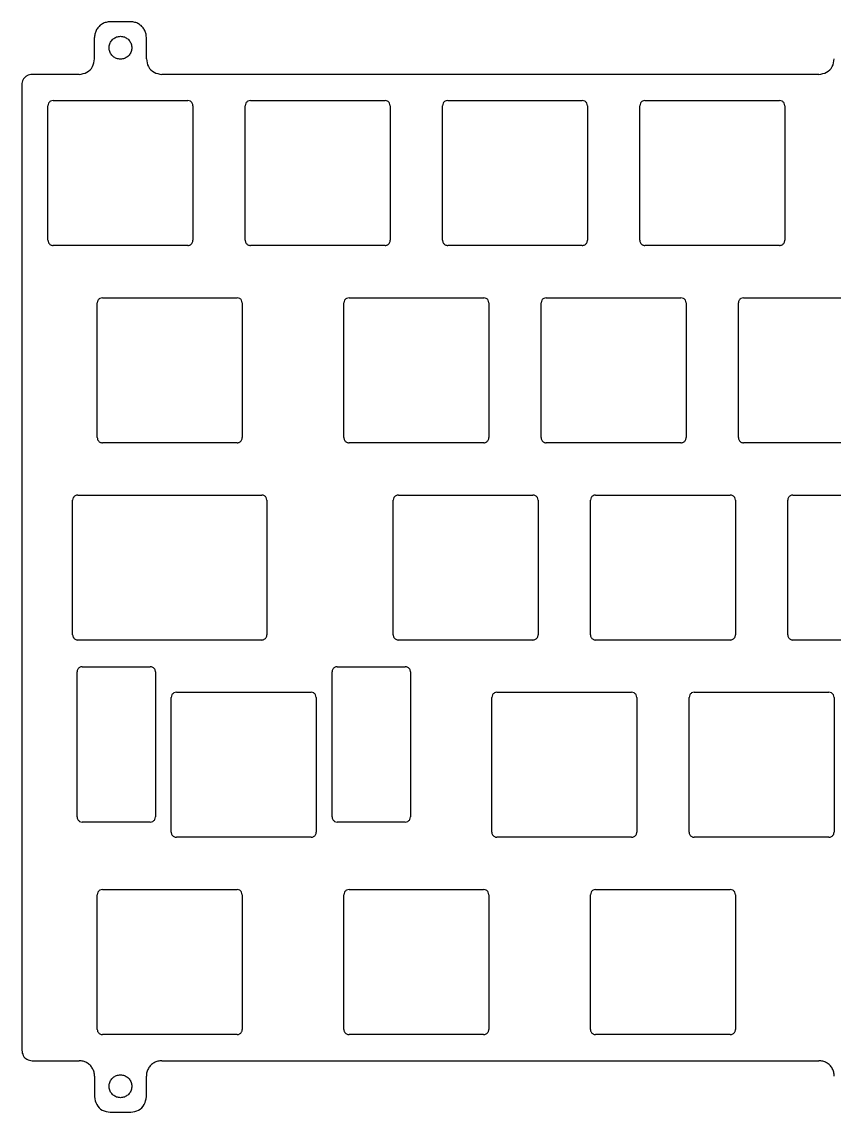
# Model space of a CAD drawing. Extents: x 0 to 305, y 0 to 105.
# Drawn here: x 0.1 to 78.6, y 0.1 to 105.4 of the extents above; entities that cross this region are included whole.
import ezdxf

# ---------------------------------------------------------------- set-up
doc = ezdxf.new("R2010")
doc.units = 0
doc.layers.add('Facebinder', color=7, linetype='CONTINUOUS')

msp = doc.modelspace()

# ---------------------------------------------------------------- linework, layer by layer
at = {"layer": 'Facebinder', "color": 7}
for points in [[(10.657681, 105.433871), (8.657682, 105.433871)], [(7.157682, 101.858848), (7.157682, 103.933869)], [(12.157681, 101.858848), (12.157681, 103.933869)], [(5.657683, 100.358873), (1.132304, 100.358873)], [(77.095166, 100.358873), (13.657681, 100.358873)], [(0.132304, 99.358854), (0.132304, 6.108172)], [(2.657303, 84.333169), (2.657303, 97.333865)], [(3.157303, 97.833848), (16.15818, 97.833848)], [(16.65818, 97.333865), (16.65818, 84.333169)], [(21.70738, 84.333169), (21.70738, 97.333865)], [(22.207379, 97.833848), (35.208176, 97.833848)], [(35.708174, 97.333865), (35.708174, 84.333169)], [(40.757474, 84.333169), (40.757474, 97.333865)], [(41.257475, 97.833848), (54.258171, 97.833848)], [(54.75817, 97.333865), (54.75817, 84.333169)], [(59.807469, 84.333169), (59.807469, 97.333865)], [(60.307471, 97.833848), (73.308167, 97.833848)], [(73.808166, 97.333865), (73.808166, 84.333169)], [(16.15818, 83.83316), (3.157303, 83.83316)], [(35.208176, 83.83316), (22.207379, 83.83316)], [(54.258171, 83.83316), (41.257475, 83.83316)], [(73.308167, 83.83316), (60.307471, 83.83316)], [(7.419882, 65.283174), (7.419882, 78.28387)], [(7.919882, 78.783853), (20.919279, 78.783853)], [(21.419278, 78.28387), (21.419278, 65.283174)], [(31.232476, 65.283174), (31.232476, 78.28387)], [(31.732477, 78.783853), (44.733173, 78.783853)], [(45.233172, 78.28387), (45.233172, 65.283174)], [(50.282472, 65.283174), (50.282472, 78.28387)], [(50.782473, 78.783853), (63.783169, 78.783853)], [(64.283168, 78.28387), (64.283168, 65.283174)], [(69.332467, 65.283174), (69.332467, 78.28387)], [(69.832469, 78.783853), (82.833165, 78.783853)], [(20.919279, 64.783164), (7.919882, 64.783164)], [(44.733173, 64.783164), (31.732477, 64.783164)], [(63.783169, 64.783164), (50.782473, 64.783164)], [(82.833165, 64.783164), (69.832469, 64.783164)], [(5.038583, 46.233178), (5.038583, 59.233874)], [(5.538583, 59.733857), (23.300579, 59.733857)], [(23.800578, 59.233874), (23.800578, 46.233178)], [(35.994975, 46.233178), (35.994975, 59.233874)], [(36.494976, 59.733857), (49.494172, 59.733857)], [(49.994174, 59.233874), (49.994174, 46.233178)], [(55.044971, 46.233178), (55.044971, 59.233874)], [(55.544972, 59.733857), (68.544168, 59.733857)], [(69.044169, 59.233874), (69.044169, 46.233178)], [(74.094966, 46.233178), (74.094966, 59.233874)], [(74.594968, 59.733857), (87.594164, 59.733857)], [(23.300579, 45.733169), (5.538583, 45.733169)], [(49.494172, 45.733169), (36.494976, 45.733169)], [(68.544168, 45.733169), (55.544972, 45.733169)], [(87.594164, 45.733169), (74.594968, 45.733169)], [(5.464383, 28.653472), (5.464383, 42.653472)], [(5.964383, 43.153482), (12.539481, 43.153482)], [(13.039481, 42.653472), (13.039481, 28.653472)], [(30.088778, 28.653472), (30.088778, 42.653472)], [(30.588777, 43.153482), (37.163576, 43.153482)], [(37.663575, 42.653472), (37.663575, 28.653472)], [(14.563581, 27.183077), (14.563581, 40.183878)], [(15.063581, 40.683861), (28.064477, 40.683861)], [(28.564476, 40.183878), (28.564476, 27.183077)], [(45.519973, 27.183077), (45.519973, 40.183878)], [(46.019974, 40.683861), (59.01917, 40.683861)], [(59.519172, 40.183878), (59.519172, 27.183077)], [(64.569968, 27.183077), (64.569968, 40.183878)], [(65.06997, 40.683861), (78.069166, 40.683861)], [(78.569167, 40.183878), (78.569167, 27.183077)], [(12.539481, 28.153489), (5.964383, 28.153489)], [(37.163576, 28.153489), (30.588777, 28.153489)], [(28.064477, 26.683067), (15.063581, 26.683067)], [(59.01917, 26.683067), (46.019974, 26.683067)], [(78.069166, 26.683067), (65.06997, 26.683067)], [(7.419882, 8.133187), (7.419882, 21.133883)], [(7.919882, 21.633866), (20.919279, 21.633866)], [(21.419278, 21.133883), (21.419278, 8.133187)], [(31.232378, 8.133187), (31.232378, 21.133883)], [(31.732377, 21.633866), (44.731774, 21.633866)], [(45.231773, 21.133883), (45.231773, 8.133187)], [(55.044971, 8.133187), (55.044971, 21.133883)], [(55.544972, 21.633866), (68.544168, 21.633866)], [(69.044169, 21.133883), (69.044169, 8.133187)], [(20.919279, 7.633177), (7.919882, 7.633177)], [(44.731774, 7.633177), (31.732377, 7.633177)], [(68.544168, 7.633177), (55.544972, 7.633177)], [(1.132304, 5.10818), (5.657683, 5.10818)], [(13.657681, 5.10818), (77.095166, 5.10818)], [(7.157682, 3.608178), (7.157682, 1.633169)], [(12.157681, 1.633169), (12.157681, 3.608178)], [(8.657682, 0.133194), (10.657681, 0.133194)]]:
    msp.add_lwpolyline(points, dxfattribs=at)
for points in [[(10.757682, 102.93385)], [(10.757682, 2.633188)]]:
    msp.add_lwpolyline(points, close=True, dxfattribs=at)
for points, knots in [([(8.657682, 105.433871), (8.526412, 105.423871), (8.264958, 105.403955), (7.899196, 105.246567), (7.584435, 105.007117), (7.344985, 104.692355), (7.187597, 104.326592), (7.167682, 104.065139), (7.157682, 103.933869)], [0, 0, 0, 0, 0.392663, 0.782076, 1.174738, 1.567401, 1.956814, 2.349477, 2.349477, 2.349477, 2.349477]), ([(12.157681, 103.933869), (12.147682, 104.065139), (12.127767, 104.326592), (11.970379, 104.692355), (11.730929, 105.007117), (11.416167, 105.246567), (11.050405, 105.403955), (10.788951, 105.423871), (10.657681, 105.433871)], [0, 0, 0, 0, 0.392663, 0.782076, 1.174739, 1.567401, 1.956814, 2.349477, 2.349477, 2.349477, 2.349477]), ([(10.757682, 102.93385), (10.744539, 103.062456), (10.718441, 103.317828), (10.515968, 103.655305), (10.219513, 103.906211), (9.852409, 104.039283), (9.46287, 104.039283), (9.09628, 103.906211), (8.797772, 103.655305), (8.602927, 103.317828), (8.534896, 102.93385), (8.602927, 102.549872), (8.797772, 102.212395), (9.09628, 101.961489), (9.46287, 101.828417), (9.852409, 101.828417), (10.219513, 101.961489), (10.515968, 102.212395), (10.718441, 102.549872), (10.744539, 102.805244), (10.757682, 102.93385)], [0, 0, 0, 0, 0.38386, 0.762227, 1.146088, 1.529948, 1.908315, 2.292176, 2.676036, 3.054403, 3.438263, 3.822124, 4.200491, 4.584351, 4.968212, 5.346578, 5.730439, 6.114299, 6.492666, 6.876527, 6.876527, 6.876527, 6.876527]), ([(5.657683, 100.358873), (5.920519, 100.400129), (6.438395, 100.481419), (7.035123, 101.078138), (7.116421, 101.596013), (7.157682, 101.858848)], [0, 0, 0, 0, 0.784281, 1.5453, 2.329581, 2.329581, 2.329581, 2.329581]), ([(12.157681, 101.858848), (12.198942, 101.596013), (12.280241, 101.078138), (12.876969, 100.48142), (13.394845, 100.400129), (13.657681, 100.358873)], [0, 0, 0, 0, 0.784281, 1.5453, 2.32958, 2.32958, 2.32958, 2.32958]), ([(77.095166, 100.358873), (77.358002, 100.400129), (77.875878, 100.48142), (78.472606, 101.078138), (78.553904, 101.596013), (78.595165, 101.858848)], [0, 0, 0, 0, 0.78428, 1.5453, 2.32958, 2.32958, 2.32958, 2.32958]), ([(1.132304, 100.358873), (1.044789, 100.352206), (0.870485, 100.338928), (0.626641, 100.234001), (0.416799, 100.074364), (0.257166, 99.864518), (0.152243, 99.620673), (0.138969, 99.446368), (0.132304, 99.358854)], [0, 0, 0, 0, 0.261778, 0.52139, 0.783168, 1.044946, 1.304557, 1.566335, 1.566335, 1.566335, 1.566335]), ([(3.157303, 97.833848), (3.069692, 97.820096), (2.897069, 97.793), (2.69816, 97.594099), (2.671058, 97.421476), (2.657303, 97.333865)], [0, 0, 0, 0, 0.261424, 0.515094, 0.776518, 0.776518, 0.776518, 0.776518]), ([(16.65818, 97.333865), (16.644425, 97.421476), (16.617323, 97.594099), (16.418415, 97.793), (16.245791, 97.820096), (16.15818, 97.833848)], [0, 0, 0, 0, 0.261424, 0.515094, 0.776518, 0.776518, 0.776518, 0.776518]), ([(22.207379, 97.833848), (22.119768, 97.820096), (21.947145, 97.793), (21.748237, 97.594098), (21.721135, 97.421476), (21.70738, 97.333865)], [0, 0, 0, 0, 0.261424, 0.515094, 0.776517, 0.776517, 0.776517, 0.776517]), ([(35.708174, 97.333865), (35.69442, 97.421476), (35.667318, 97.594098), (35.46841, 97.793), (35.295786, 97.820096), (35.208176, 97.833848)], [0, 0, 0, 0, 0.261424, 0.515094, 0.776517, 0.776517, 0.776517, 0.776517]), ([(41.257475, 97.833848), (41.169864, 97.820097), (40.99724, 97.793001), (40.798331, 97.594099), (40.771229, 97.421476), (40.757474, 97.333865)], [0, 0, 0, 0, 0.261424, 0.515095, 0.77652, 0.77652, 0.77652, 0.77652]), ([(54.75817, 97.333865), (54.744415, 97.421476), (54.717313, 97.594098), (54.518405, 97.793), (54.345782, 97.820096), (54.258171, 97.833848)], [0, 0, 0, 0, 0.261424, 0.515094, 0.776517, 0.776517, 0.776517, 0.776517]), ([(60.307471, 97.833848), (60.21986, 97.820097), (60.047236, 97.793001), (59.848327, 97.594099), (59.821224, 97.421476), (59.807469, 97.333865)], [0, 0, 0, 0, 0.261424, 0.515095, 0.77652, 0.77652, 0.77652, 0.77652]), ([(73.808166, 97.333865), (73.794411, 97.421476), (73.767309, 97.594098), (73.568401, 97.793), (73.395778, 97.820096), (73.308167, 97.833848)], [0, 0, 0, 0, 0.261424, 0.515094, 0.776517, 0.776517, 0.776517, 0.776517]), ([(2.657303, 84.333169), (2.660636, 84.289412), (2.667273, 84.20226), (2.719734, 84.080337), (2.799551, 83.975414), (2.904472, 83.895596), (3.026394, 83.843132), (3.113546, 83.836493), (3.157303, 83.83316)], [0, 0, 0, 0, 0.130889, 0.260695, 0.391584, 0.522473, 0.652278, 0.783167, 0.783167, 0.783167, 0.783167]), ([(16.15818, 83.83316), (16.201938, 83.836493), (16.28909, 83.843132), (16.411011, 83.895596), (16.515933, 83.975414), (16.595749, 84.080337), (16.648211, 84.20226), (16.654848, 84.289412), (16.65818, 84.333169)], [0, 0, 0, 0, 0.130889, 0.260695, 0.391584, 0.522473, 0.652278, 0.783167, 0.783167, 0.783167, 0.783167]), ([(21.70738, 84.333169), (21.710713, 84.289412), (21.71735, 84.20226), (21.769811, 84.080337), (21.849627, 83.975415), (21.954548, 83.895596), (22.07647, 83.843132), (22.163622, 83.836493), (22.207379, 83.83316)], [0, 0, 0, 0, 0.130889, 0.260694, 0.391583, 0.522472, 0.652278, 0.783167, 0.783167, 0.783167, 0.783167]), ([(35.208176, 83.83316), (35.251933, 83.836493), (35.339085, 83.843132), (35.461006, 83.895596), (35.565927, 83.975415), (35.645744, 84.080337), (35.698205, 84.20226), (35.704842, 84.289412), (35.708174, 84.333169)], [0, 0, 0, 0, 0.130889, 0.260694, 0.391583, 0.522472, 0.652278, 0.783167, 0.783167, 0.783167, 0.783167]), ([(40.757474, 84.333169), (40.760806, 84.289412), (40.767443, 84.20226), (40.819905, 84.080337), (40.899722, 83.975414), (41.004643, 83.895595), (41.126566, 83.843132), (41.213718, 83.836493), (41.257475, 83.83316)], [0, 0, 0, 0, 0.130889, 0.260695, 0.391585, 0.522474, 0.65228, 0.783169, 0.783169, 0.783169, 0.783169]), ([(54.258171, 83.83316), (54.301928, 83.836493), (54.38908, 83.843132), (54.511002, 83.895596), (54.615923, 83.975415), (54.695739, 84.080337), (54.748201, 84.20226), (54.754838, 84.289412), (54.75817, 84.333169)], [0, 0, 0, 0, 0.130889, 0.260694, 0.391583, 0.522472, 0.652278, 0.783167, 0.783167, 0.783167, 0.783167]), ([(59.807469, 84.333169), (59.810802, 84.289412), (59.817439, 84.20226), (59.869901, 84.080337), (59.949718, 83.975414), (60.054639, 83.895595), (60.176561, 83.843132), (60.263714, 83.836493), (60.307471, 83.83316)], [0, 0, 0, 0, 0.130889, 0.260695, 0.391585, 0.522474, 0.65228, 0.783169, 0.783169, 0.783169, 0.783169]), ([(73.308167, 83.83316), (73.351924, 83.836493), (73.439076, 83.843132), (73.560998, 83.895596), (73.665919, 83.975415), (73.745735, 84.080337), (73.798196, 84.20226), (73.804834, 84.289412), (73.808166, 84.333169)], [0, 0, 0, 0, 0.130889, 0.260694, 0.391583, 0.522472, 0.652278, 0.783167, 0.783167, 0.783167, 0.783167]), ([(7.919882, 78.783853), (7.832271, 78.770101), (7.659648, 78.743005), (7.460739, 78.544103), (7.433637, 78.37148), (7.419882, 78.28387)], [0, 0, 0, 0, 0.261424, 0.515094, 0.776518, 0.776518, 0.776518, 0.776518]), ([(21.419278, 78.28387), (21.405523, 78.37148), (21.378421, 78.544103), (21.179513, 78.743004), (21.00689, 78.770101), (20.919279, 78.783853)], [0, 0, 0, 0, 0.261424, 0.515094, 0.776517, 0.776517, 0.776517, 0.776517]), ([(31.732477, 78.783853), (31.644866, 78.770101), (31.472242, 78.743005), (31.273333, 78.544103), (31.246231, 78.37148), (31.232476, 78.28387)], [0, 0, 0, 0, 0.261424, 0.515095, 0.77652, 0.77652, 0.77652, 0.77652]), ([(45.233172, 78.28387), (45.219417, 78.37148), (45.192316, 78.544103), (44.993408, 78.743004), (44.820784, 78.770101), (44.733173, 78.783853)], [0, 0, 0, 0, 0.261424, 0.515094, 0.776517, 0.776517, 0.776517, 0.776517]), ([(50.782473, 78.783853), (50.694862, 78.770101), (50.522238, 78.743005), (50.323329, 78.544103), (50.296227, 78.37148), (50.282472, 78.28387)], [0, 0, 0, 0, 0.261424, 0.515095, 0.77652, 0.77652, 0.77652, 0.77652]), ([(64.283168, 78.28387), (64.269413, 78.37148), (64.242311, 78.544103), (64.043403, 78.743004), (63.87078, 78.770101), (63.783169, 78.783853)], [0, 0, 0, 0, 0.261424, 0.515094, 0.776517, 0.776517, 0.776517, 0.776517]), ([(69.832469, 78.783853), (69.744858, 78.770101), (69.572234, 78.743005), (69.373324, 78.544103), (69.346222, 78.37148), (69.332467, 78.28387)], [0, 0, 0, 0, 0.261424, 0.515095, 0.77652, 0.77652, 0.77652, 0.77652]), ([(7.419882, 65.283174), (7.423215, 65.239417), (7.429852, 65.152264), (7.482313, 65.030341), (7.56213, 64.925419), (7.667051, 64.8456), (7.788973, 64.793136), (7.876125, 64.786497), (7.919882, 64.783164)], [0, 0, 0, 0, 0.130889, 0.260695, 0.391584, 0.522473, 0.652279, 0.783168, 0.783168, 0.783168, 0.783168]), ([(20.919279, 64.783164), (20.963036, 64.786498), (21.050188, 64.793137), (21.17211, 64.845601), (21.277031, 64.925419), (21.356847, 65.030342), (21.409309, 65.152264), (21.415946, 65.239417), (21.419278, 65.283174)], [0, 0, 0, 0, 0.130889, 0.260694, 0.391583, 0.522472, 0.652278, 0.783167, 0.783167, 0.783167, 0.783167]), ([(31.232476, 65.283174), (31.235808, 65.239416), (31.242445, 65.152264), (31.294907, 65.030341), (31.374724, 64.925418), (31.479646, 64.8456), (31.601568, 64.793136), (31.68872, 64.786497), (31.732477, 64.783164)], [0, 0, 0, 0, 0.130889, 0.260695, 0.391585, 0.522474, 0.65228, 0.783169, 0.783169, 0.783169, 0.783169]), ([(44.733173, 64.783164), (44.776931, 64.786498), (44.864083, 64.793137), (44.986004, 64.845601), (45.090925, 64.925419), (45.170741, 65.030342), (45.223203, 65.152264), (45.22984, 65.239417), (45.233172, 65.283174)], [0, 0, 0, 0, 0.130889, 0.260694, 0.391583, 0.522472, 0.652278, 0.783167, 0.783167, 0.783167, 0.783167]), ([(50.282472, 65.283174), (50.285804, 65.239416), (50.292441, 65.152264), (50.344903, 65.030341), (50.42472, 64.925418), (50.529641, 64.8456), (50.651564, 64.793136), (50.738716, 64.786497), (50.782473, 64.783164)], [0, 0, 0, 0, 0.130889, 0.260695, 0.391585, 0.522474, 0.65228, 0.783169, 0.783169, 0.783169, 0.783169]), ([(63.783169, 64.783164), (63.826926, 64.786498), (63.914078, 64.793137), (64.036, 64.845601), (64.140921, 64.925419), (64.220737, 65.030342), (64.273199, 65.152264), (64.279836, 65.239417), (64.283168, 65.283174)], [0, 0, 0, 0, 0.130889, 0.260694, 0.391583, 0.522472, 0.652278, 0.783167, 0.783167, 0.783167, 0.783167]), ([(69.332467, 65.283174), (69.3358, 65.239416), (69.342437, 65.152264), (69.394899, 65.030341), (69.474715, 64.925418), (69.579637, 64.8456), (69.701559, 64.793136), (69.788712, 64.786497), (69.832469, 64.783164)], [0, 0, 0, 0, 0.130889, 0.260695, 0.391585, 0.522474, 0.65228, 0.783169, 0.783169, 0.783169, 0.783169]), ([(5.538583, 59.733857), (5.450972, 59.720105), (5.278348, 59.693009), (5.07944, 59.494107), (5.052338, 59.321485), (5.038583, 59.233874)], [0, 0, 0, 0, 0.261424, 0.515094, 0.776518, 0.776518, 0.776518, 0.776518]), ([(23.800578, 59.233874), (23.786823, 59.321484), (23.759721, 59.494107), (23.560813, 59.693009), (23.38819, 59.720105), (23.300579, 59.733857)], [0, 0, 0, 0, 0.261424, 0.515094, 0.776517, 0.776517, 0.776517, 0.776517]), ([(36.494976, 59.733857), (36.407365, 59.720105), (36.234741, 59.69301), (36.035832, 59.494108), (36.00873, 59.321485), (35.994975, 59.233874)], [0, 0, 0, 0, 0.261424, 0.515095, 0.77652, 0.77652, 0.77652, 0.77652]), ([(49.994174, 59.233874), (49.980419, 59.321485), (49.953317, 59.494108), (49.754407, 59.69301), (49.581783, 59.720105), (49.494172, 59.733857)], [0, 0, 0, 0, 0.261424, 0.515095, 0.77652, 0.77652, 0.77652, 0.77652]), ([(55.544972, 59.733857), (55.457361, 59.720105), (55.284737, 59.69301), (55.085828, 59.494108), (55.058726, 59.321485), (55.044971, 59.233874)], [0, 0, 0, 0, 0.261424, 0.515095, 0.77652, 0.77652, 0.77652, 0.77652]), ([(69.044169, 59.233874), (69.030414, 59.321485), (69.003312, 59.494108), (68.804403, 59.69301), (68.631779, 59.720105), (68.544168, 59.733857)], [0, 0, 0, 0, 0.261424, 0.515095, 0.77652, 0.77652, 0.77652, 0.77652]), ([(74.594968, 59.733857), (74.507357, 59.720105), (74.334733, 59.69301), (74.135823, 59.494108), (74.108721, 59.321485), (74.094966, 59.233874)], [0, 0, 0, 0, 0.261424, 0.515095, 0.77652, 0.77652, 0.77652, 0.77652]), ([(5.038583, 46.233178), (5.041915, 46.189421), (5.048552, 46.102269), (5.101014, 45.980346), (5.18083, 45.875423), (5.285752, 45.795604), (5.407673, 45.743141), (5.494826, 45.736502), (5.538583, 45.733169)], [0, 0, 0, 0, 0.130889, 0.260695, 0.391584, 0.522473, 0.652279, 0.783168, 0.783168, 0.783168, 0.783168]), ([(23.300579, 45.733169), (23.344336, 45.736502), (23.431488, 45.743141), (23.55341, 45.795605), (23.658331, 45.875423), (23.738147, 45.980346), (23.790608, 46.102269), (23.797245, 46.189421), (23.800578, 46.233178)], [0, 0, 0, 0, 0.130889, 0.260694, 0.391583, 0.522472, 0.652278, 0.783167, 0.783167, 0.783167, 0.783167]), ([(35.994975, 46.233178), (35.998307, 46.189421), (36.004944, 46.102268), (36.057406, 45.980345), (36.137223, 45.875422), (36.242145, 45.795604), (36.364067, 45.74314), (36.451219, 45.736502), (36.494976, 45.733169)], [0, 0, 0, 0, 0.130889, 0.260695, 0.391585, 0.522474, 0.65228, 0.783169, 0.783169, 0.783169, 0.783169]), ([(49.494172, 45.733169), (49.537929, 45.736502), (49.625082, 45.74314), (49.747004, 45.795604), (49.851926, 45.875422), (49.931742, 45.980345), (49.984204, 46.102268), (49.990841, 46.189421), (49.994174, 46.233178)], [0, 0, 0, 0, 0.130889, 0.260695, 0.391585, 0.522474, 0.65228, 0.783169, 0.783169, 0.783169, 0.783169]), ([(55.044971, 46.233178), (55.048303, 46.189421), (55.05494, 46.102268), (55.107402, 45.980345), (55.187219, 45.875422), (55.29214, 45.795604), (55.414062, 45.74314), (55.501215, 45.736502), (55.544972, 45.733169)], [0, 0, 0, 0, 0.130889, 0.260695, 0.391585, 0.522474, 0.65228, 0.783169, 0.783169, 0.783169, 0.783169]), ([(68.544168, 45.733169), (68.587925, 45.736502), (68.675078, 45.74314), (68.797, 45.795604), (68.901921, 45.875422), (68.981738, 45.980345), (69.0342, 46.102268), (69.040837, 46.189421), (69.044169, 46.233178)], [0, 0, 0, 0, 0.130889, 0.260695, 0.391585, 0.522474, 0.65228, 0.783169, 0.783169, 0.783169, 0.783169]), ([(74.094966, 46.233178), (74.098299, 46.189421), (74.104936, 46.102268), (74.157398, 45.980345), (74.237214, 45.875422), (74.342136, 45.795604), (74.464058, 45.74314), (74.551211, 45.736502), (74.594968, 45.733169)], [0, 0, 0, 0, 0.130889, 0.260695, 0.391585, 0.522474, 0.65228, 0.783169, 0.783169, 0.783169, 0.783169]), ([(5.964383, 43.153482), (5.920626, 43.150148), (5.833473, 43.14351), (5.711552, 43.091046), (5.60663, 43.011227), (5.526814, 42.906305), (5.474352, 42.784382), (5.467715, 42.697229), (5.464383, 42.653472)], [0, 0, 0, 0, 0.130889, 0.260695, 0.391584, 0.522473, 0.652279, 0.783168, 0.783168, 0.783168, 0.783168]), ([(13.039481, 42.653472), (13.036149, 42.697229), (13.029511, 42.784382), (12.97705, 42.906305), (12.897234, 43.011227), (12.792312, 43.091046), (12.67039, 43.14351), (12.583238, 43.150148), (12.539481, 43.153482)], [0, 0, 0, 0, 0.130889, 0.260695, 0.391584, 0.522473, 0.652279, 0.783168, 0.783168, 0.783168, 0.783168]), ([(30.588777, 43.153482), (30.545019, 43.150148), (30.457867, 43.143509), (30.335946, 43.091045), (30.231025, 43.011227), (30.151209, 42.906304), (30.098747, 42.784382), (30.09211, 42.697229), (30.088778, 42.653472)], [0, 0, 0, 0, 0.130889, 0.260694, 0.391583, 0.522472, 0.652278, 0.783167, 0.783167, 0.783167, 0.783167]), ([(37.663575, 42.653472), (37.660242, 42.697229), (37.653605, 42.784382), (37.601144, 42.906304), (37.521327, 43.011227), (37.416406, 43.091045), (37.294485, 43.143509), (37.207333, 43.150148), (37.163576, 43.153482)], [0, 0, 0, 0, 0.130889, 0.260694, 0.391583, 0.522472, 0.652278, 0.783167, 0.783167, 0.783167, 0.783167]), ([(15.063581, 40.683861), (14.97597, 40.670109), (14.803346, 40.643013), (14.604438, 40.444112), (14.577336, 40.271489), (14.563581, 40.183878)], [0, 0, 0, 0, 0.261424, 0.515094, 0.776518, 0.776518, 0.776518, 0.776518]), ([(28.564476, 40.183878), (28.550721, 40.271489), (28.52362, 40.444111), (28.324712, 40.643013), (28.152088, 40.670109), (28.064477, 40.683861)], [0, 0, 0, 0, 0.261424, 0.515094, 0.776517, 0.776517, 0.776517, 0.776517]), ([(46.019974, 40.683861), (45.932363, 40.67011), (45.759739, 40.643014), (45.56083, 40.444112), (45.533728, 40.271489), (45.519973, 40.183878)], [0, 0, 0, 0, 0.261424, 0.515095, 0.77652, 0.77652, 0.77652, 0.77652]), ([(59.519172, 40.183878), (59.505417, 40.271489), (59.478315, 40.444112), (59.279405, 40.643014), (59.106781, 40.67011), (59.01917, 40.683861)], [0, 0, 0, 0, 0.261424, 0.515095, 0.77652, 0.77652, 0.77652, 0.77652]), ([(65.06997, 40.683861), (64.982359, 40.67011), (64.809735, 40.643014), (64.610825, 40.444112), (64.583723, 40.271489), (64.569968, 40.183878)], [0, 0, 0, 0, 0.261424, 0.515095, 0.77652, 0.77652, 0.77652, 0.77652]), ([(78.569167, 40.183878), (78.555412, 40.271489), (78.52831, 40.444112), (78.329401, 40.643014), (78.156777, 40.67011), (78.069166, 40.683861)], [0, 0, 0, 0, 0.261424, 0.515095, 0.77652, 0.77652, 0.77652, 0.77652]), ([(5.464383, 28.653472), (5.478138, 28.565861), (5.50524, 28.393238), (5.704148, 28.194337), (5.876772, 28.167241), (5.964383, 28.153489)], [0, 0, 0, 0, 0.261424, 0.515094, 0.776518, 0.776518, 0.776518, 0.776518]), ([(12.539481, 28.153489), (12.627092, 28.167241), (12.799716, 28.194337), (12.998624, 28.393238), (13.025726, 28.565861), (13.039481, 28.653472)], [0, 0, 0, 0, 0.261424, 0.515094, 0.776518, 0.776518, 0.776518, 0.776518]), ([(30.088778, 28.653472), (30.102533, 28.565861), (30.129634, 28.393239), (30.328542, 28.194337), (30.501166, 28.167241), (30.588777, 28.153489)], [0, 0, 0, 0, 0.261424, 0.515094, 0.776517, 0.776517, 0.776517, 0.776517]), ([(37.163576, 28.153489), (37.251186, 28.167241), (37.42381, 28.194337), (37.622718, 28.393239), (37.64982, 28.565861), (37.663575, 28.653472)], [0, 0, 0, 0, 0.261424, 0.515094, 0.776517, 0.776517, 0.776517, 0.776517]), ([(14.563581, 27.183077), (14.566913, 27.139319), (14.57355, 27.052167), (14.626012, 26.930244), (14.705828, 26.825321), (14.810749, 26.745503), (14.932671, 26.693039), (15.019823, 26.6864), (15.063581, 26.683067)], [0, 0, 0, 0, 0.130889, 0.260695, 0.391584, 0.522473, 0.652279, 0.783168, 0.783168, 0.783168, 0.783168]), ([(28.064477, 26.683067), (28.108235, 26.6864), (28.195387, 26.693039), (28.317308, 26.745503), (28.422229, 26.825322), (28.502045, 26.930244), (28.554507, 27.052167), (28.561144, 27.139319), (28.564476, 27.183077)], [0, 0, 0, 0, 0.130889, 0.260694, 0.391583, 0.522472, 0.652278, 0.783167, 0.783167, 0.783167, 0.783167]), ([(45.519973, 27.183077), (45.523305, 27.139319), (45.529942, 27.052167), (45.582404, 26.930244), (45.662221, 26.825321), (45.767142, 26.745502), (45.889065, 26.693039), (45.976217, 26.6864), (46.019974, 26.683067)], [0, 0, 0, 0, 0.130889, 0.260695, 0.391585, 0.522474, 0.65228, 0.783169, 0.783169, 0.783169, 0.783169]), ([(59.01917, 26.683067), (59.062927, 26.6864), (59.15008, 26.693039), (59.272002, 26.745502), (59.376924, 26.825321), (59.45674, 26.930244), (59.509202, 27.052167), (59.515839, 27.139319), (59.519172, 27.183077)], [0, 0, 0, 0, 0.130889, 0.260695, 0.391585, 0.522474, 0.65228, 0.783169, 0.783169, 0.783169, 0.783169]), ([(64.569968, 27.183077), (64.573301, 27.139319), (64.579938, 27.052167), (64.6324, 26.930244), (64.712216, 26.825321), (64.817138, 26.745502), (64.93906, 26.693039), (65.026213, 26.6864), (65.06997, 26.683067)], [0, 0, 0, 0, 0.130889, 0.260695, 0.391585, 0.522474, 0.65228, 0.783169, 0.783169, 0.783169, 0.783169]), ([(78.069166, 26.683067), (78.112923, 26.6864), (78.200075, 26.693039), (78.321998, 26.745502), (78.426919, 26.825321), (78.506736, 26.930244), (78.559198, 27.052167), (78.565835, 27.139319), (78.569167, 27.183077)], [0, 0, 0, 0, 0.130889, 0.260695, 0.391585, 0.522474, 0.65228, 0.783169, 0.783169, 0.783169, 0.783169]), ([(7.919882, 21.633866), (7.832271, 21.620114), (7.659648, 21.593018), (7.460739, 21.394116), (7.433637, 21.221493), (7.419882, 21.133883)], [0, 0, 0, 0, 0.261424, 0.515094, 0.776518, 0.776518, 0.776518, 0.776518]), ([(21.419278, 21.133883), (21.405523, 21.221493), (21.378421, 21.394116), (21.179513, 21.593017), (21.00689, 21.620114), (20.919279, 21.633866)], [0, 0, 0, 0, 0.261424, 0.515094, 0.776517, 0.776517, 0.776517, 0.776517]), ([(31.732377, 21.633866), (31.644766, 21.620114), (31.472143, 21.593017), (31.273235, 21.394116), (31.246133, 21.221493), (31.232378, 21.133883)], [0, 0, 0, 0, 0.261424, 0.515094, 0.776517, 0.776517, 0.776517, 0.776517]), ([(45.231773, 21.133883), (45.218018, 21.221493), (45.190916, 21.394116), (44.992008, 21.593017), (44.819385, 21.620114), (44.731774, 21.633866)], [0, 0, 0, 0, 0.261424, 0.515094, 0.776517, 0.776517, 0.776517, 0.776517]), ([(55.544972, 21.633866), (55.457361, 21.620114), (55.284737, 21.593018), (55.085828, 21.394116), (55.058726, 21.221493), (55.044971, 21.133883)], [0, 0, 0, 0, 0.261424, 0.515095, 0.77652, 0.77652, 0.77652, 0.77652]), ([(69.044169, 21.133883), (69.030414, 21.221493), (69.003312, 21.394116), (68.804403, 21.593018), (68.631779, 21.620114), (68.544168, 21.633866)], [0, 0, 0, 0, 0.261424, 0.515095, 0.77652, 0.77652, 0.77652, 0.77652]), ([(7.419882, 8.133187), (7.423215, 8.089429), (7.429852, 8.002277), (7.482313, 7.880354), (7.56213, 7.775432), (7.667051, 7.695613), (7.788973, 7.643149), (7.876125, 7.63651), (7.919882, 7.633177)], [0, 0, 0, 0, 0.130889, 0.260695, 0.391584, 0.522473, 0.652279, 0.783168, 0.783168, 0.783168, 0.783168]), ([(20.919279, 7.633177), (20.963036, 7.63651), (21.050188, 7.643149), (21.17211, 7.695613), (21.277031, 7.775432), (21.356847, 7.880355), (21.409309, 8.002277), (21.415946, 8.089429), (21.419278, 8.133187)], [0, 0, 0, 0, 0.130889, 0.260694, 0.391583, 0.522472, 0.652278, 0.783167, 0.783167, 0.783167, 0.783167]), ([(31.232378, 8.133187), (31.23571, 8.089429), (31.242348, 8.002277), (31.294809, 7.880355), (31.374625, 7.775432), (31.479546, 7.695613), (31.601468, 7.643149), (31.68862, 7.63651), (31.732377, 7.633177)], [0, 0, 0, 0, 0.130889, 0.260694, 0.391583, 0.522472, 0.652278, 0.783167, 0.783167, 0.783167, 0.783167]), ([(44.731774, 7.633177), (44.775531, 7.63651), (44.862683, 7.643149), (44.984605, 7.695613), (45.089526, 7.775432), (45.169342, 7.880355), (45.221803, 8.002277), (45.22844, 8.089429), (45.231773, 8.133187)], [0, 0, 0, 0, 0.130889, 0.260694, 0.391583, 0.522472, 0.652278, 0.783167, 0.783167, 0.783167, 0.783167]), ([(55.044971, 8.133187), (55.048303, 8.089429), (55.05494, 8.002277), (55.107402, 7.880354), (55.187219, 7.775431), (55.29214, 7.695612), (55.414062, 7.643149), (55.501215, 7.63651), (55.544972, 7.633177)], [0, 0, 0, 0, 0.130889, 0.260695, 0.391585, 0.522474, 0.65228, 0.783169, 0.783169, 0.783169, 0.783169]), ([(68.544168, 7.633177), (68.587925, 7.63651), (68.675078, 7.643149), (68.797, 7.695612), (68.901921, 7.775431), (68.981738, 7.880354), (69.0342, 8.002277), (69.040837, 8.089429), (69.044169, 8.133187)], [0, 0, 0, 0, 0.130889, 0.260695, 0.391585, 0.522474, 0.65228, 0.783169, 0.783169, 0.783169, 0.783169]), ([(0.132304, 6.108172), (0.15981, 5.932947), (0.214007, 5.587695), (0.611826, 5.189879), (0.957079, 5.135685), (1.132304, 5.10818)], [0, 0, 0, 0, 0.522857, 1.030206, 1.553062, 1.553062, 1.553062, 1.553062]), ([(7.157682, 3.608178), (7.147683, 3.739448), (7.127768, 4.000901), (6.97038, 4.366664), (6.73093, 4.681426), (6.416168, 4.920876), (6.050406, 5.078264), (5.788953, 5.09818), (5.657683, 5.10818)], [0, 0, 0, 0, 0.392663, 0.782076, 1.174739, 1.567401, 1.956814, 2.349477, 2.349477, 2.349477, 2.349477]), ([(13.657681, 5.10818), (13.526411, 5.09818), (13.264957, 5.078264), (12.899195, 4.920876), (12.584433, 4.681426), (12.344984, 4.366663), (12.187596, 4.000901), (12.167681, 3.739448), (12.157681, 3.608178)], [0, 0, 0, 0, 0.392663, 0.782076, 1.174738, 1.567401, 1.956814, 2.349477, 2.349477, 2.349477, 2.349477]), ([(78.595165, 3.608178), (78.585166, 3.739448), (78.56525, 4.000901), (78.407863, 4.366663), (78.168413, 4.681426), (77.853651, 4.920876), (77.487889, 5.078264), (77.226436, 5.09818), (77.095166, 5.10818)], [0, 0, 0, 0, 0.392663, 0.782076, 1.174738, 1.567401, 1.956814, 2.349477, 2.349477, 2.349477, 2.349477]), ([(10.757682, 2.633188), (10.744539, 2.761794), (10.718441, 3.017166), (10.515968, 3.354644), (10.219513, 3.605549), (9.852409, 3.738621), (9.46287, 3.738621), (9.09628, 3.605549), (8.797772, 3.354644), (8.602927, 3.017166), (8.534896, 2.633188), (8.602927, 2.249211), (8.797772, 1.911733), (9.09628, 1.660827), (9.46287, 1.527755), (9.852409, 1.527755), (10.219513, 1.660827), (10.515968, 1.911733), (10.718441, 2.249211), (10.744539, 2.504582), (10.757682, 2.633188)], [0, 0, 0, 0, 0.38386, 0.762227, 1.146088, 1.529948, 1.908315, 2.292176, 2.676036, 3.054403, 3.438263, 3.822124, 4.200491, 4.584351, 4.968212, 5.346578, 5.730439, 6.114299, 6.492666, 6.876527, 6.876527, 6.876527, 6.876527]), ([(7.157682, 1.633169), (7.198944, 1.370334), (7.280242, 0.852459), (7.87697, 0.255741), (8.394846, 0.174451), (8.657682, 0.133194)], [0, 0, 0, 0, 0.784281, 1.5453, 2.32958, 2.32958, 2.32958, 2.32958]), ([(10.657681, 0.133194), (10.920517, 0.174451), (11.438394, 0.255741), (12.035122, 0.852459), (12.11642, 1.370334), (12.157681, 1.633169)], [0, 0, 0, 0, 0.784281, 1.5453, 2.329581, 2.329581, 2.329581, 2.329581])]:
    msp.add_open_spline(points, degree=3, knots=knots, dxfattribs=at)

doc.saveas('drawing.dxf')
